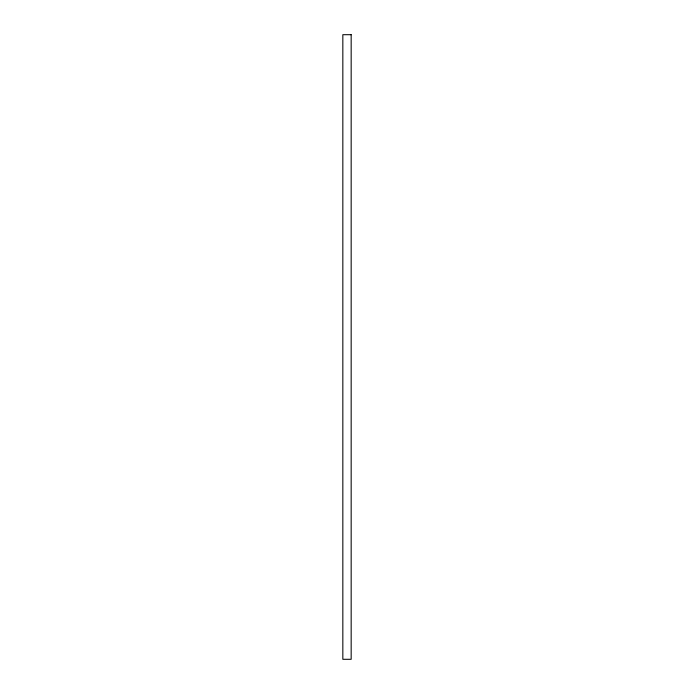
<?xml version="1.0" encoding="UTF-8"?>
<svg xmlns="http://www.w3.org/2000/svg" width="694" height="694" viewBox="0 0 694 694"><rect width="100%" height="100%" fill="white"/><g stroke="black" fill="none" stroke-linecap="round" stroke-linejoin="round"><path stroke-width="1.04" d="M351.164 34.7L342.836 34.7L342.836 659.3L351.164 659.3L351.164 34.7"/></g></svg>
